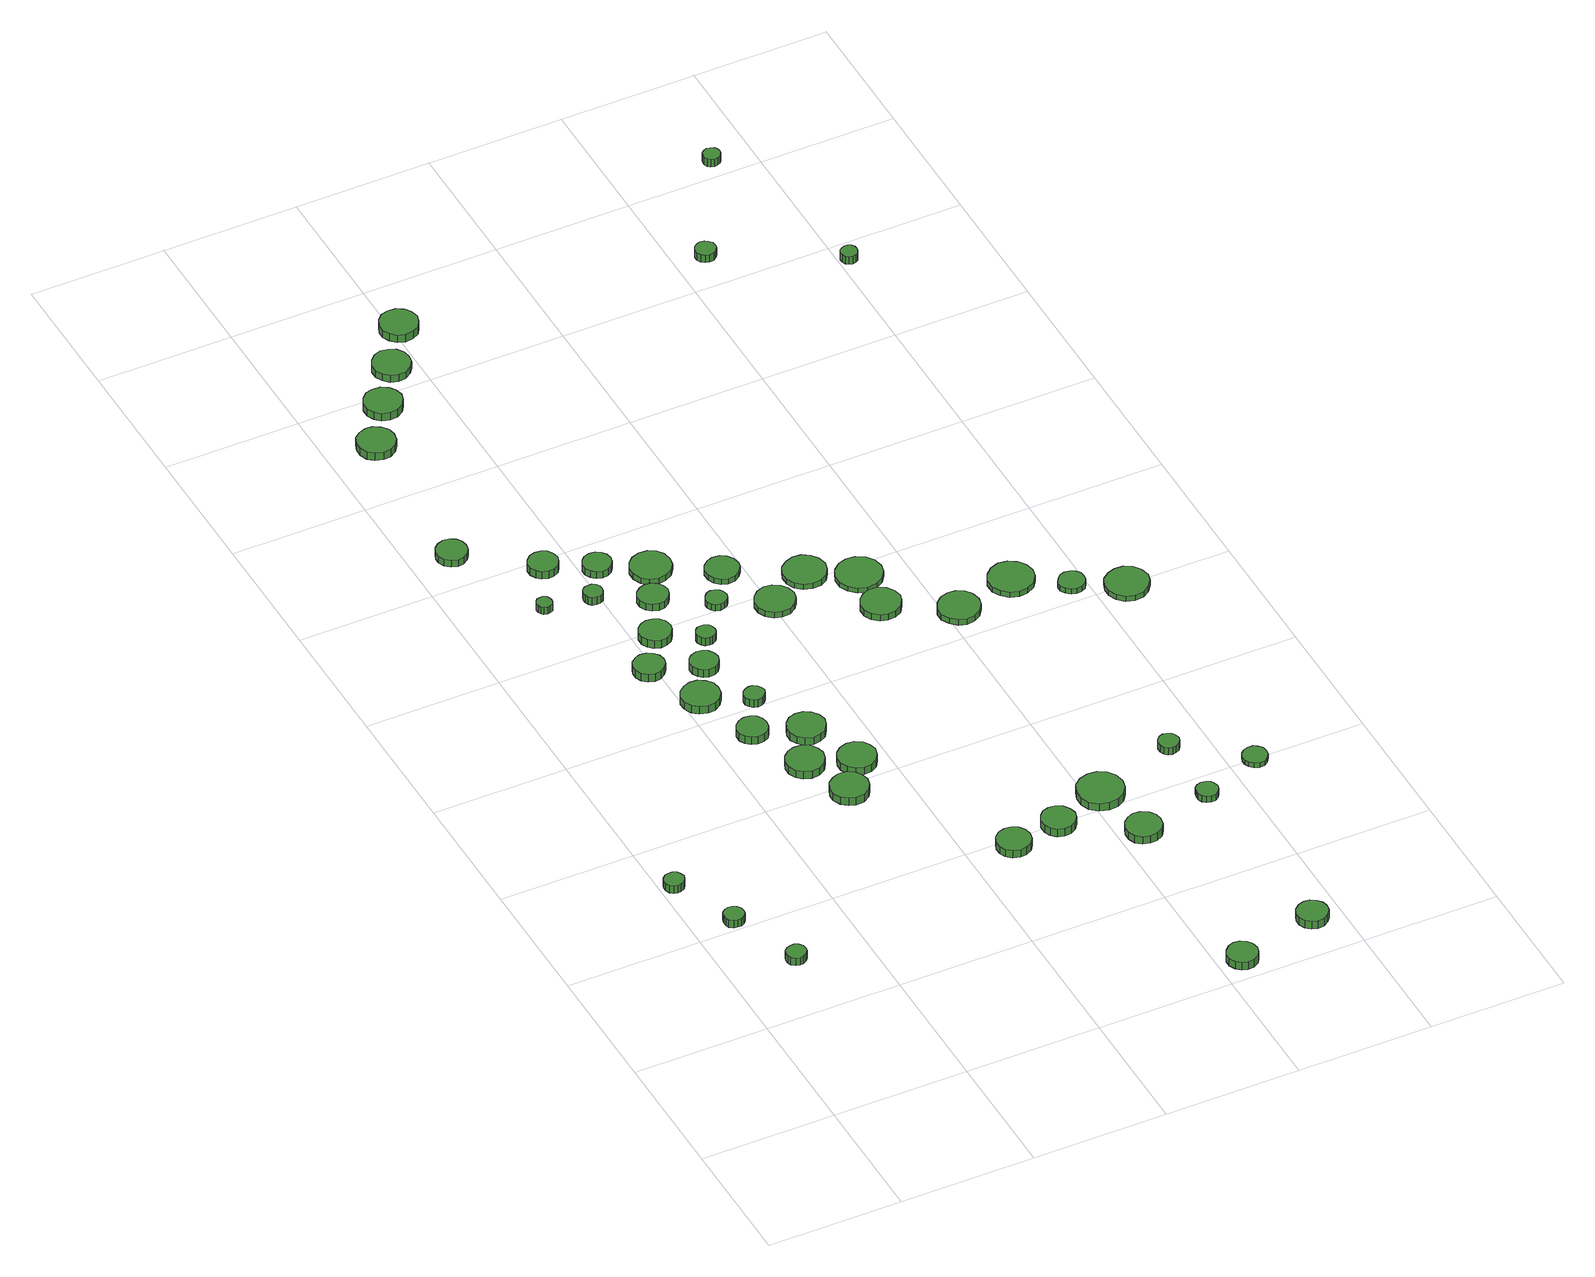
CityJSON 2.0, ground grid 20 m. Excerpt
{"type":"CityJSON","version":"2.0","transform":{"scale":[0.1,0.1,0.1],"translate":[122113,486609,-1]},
"CityObjects":{
"tree1":{"type":"SolitaryVegetationObject","attributes":{"function":"something"},"geometry":[{"type":"MultiSurface","lod":"1","boundaries":[[[0,1,2,3,4,5,6,7,8,9,10,11,12,13,14]],[[15,16,17,18,19,20,21,22,23,24,25,26,27,28,29]],[[0,29,28,1]],[[1,28,27,2]],[[2,27,26,3]],[[3,26,25,4]],[[4,25,24,5]],[[5,24,23,6]],[[6,23,22,7]],[[7,22,21,8]],[[8,21,20,9]],[[9,20,19,10]],[[10,19,18,11]],[[11,18,17,12]],[[12,17,16,13]],[[13,16,15,14]],[[14,15,29,0]]]}]},
"tree2":{"type":"SolitaryVegetationObject","attributes":{"function":"something"},"geometry":[{"type":"MultiSurface","lod":"1","boundaries":[[[30,31,32,33,34,35,36,37,38,39,40,41,42,43,44]],[[45,46,47,48,49,50,51,52,53,54,55,56,57,58,59]],[[30,59,58,31]],[[31,58,57,32]],[[32,57,56,33]],[[33,56,55,34]],[[34,55,54,35]],[[35,54,53,36]],[[36,53,52,37]],[[37,52,51,38]],[[38,51,50,39]],[[39,50,49,40]],[[40,49,48,41]],[[41,48,47,42]],[[42,47,46,43]],[[43,46,45,44]],[[44,45,59,30]]]}]},
"tree3":{"type":"SolitaryVegetationObject","attributes":{"function":"something"},"geometry":[{"type":"MultiSurface","lod":"1","boundaries":[[[60,61,62,63,64,65,66,67,68,69,70,71,72,73,74]],[[75,76,77,78,79,80,81,82,83,84,85,86,87,88,89]],[[60,89,88,61]],[[61,88,87,62]],[[62,87,86,63]],[[63,86,85,64]],[[64,85,84,65]],[[65,84,83,66]],[[66,83,82,67]],[[67,82,81,68]],[[68,81,80,69]],[[69,80,79,70]],[[70,79,78,71]],[[71,78,77,72]],[[72,77,76,73]],[[73,76,75,74]],[[74,75,89,60]]]}]},
"tree4":{"type":"SolitaryVegetationObject","attributes":{"function":"something"},"geometry":[{"type":"MultiSurface","lod":"1","boundaries":[[[90,91,92,93,94,95,96,97,98,99,100,101,102,103,104]],[[105,106,107,108,109,110,111,112,113,114,115,116,117,118,119]],[[90,119,118,91]],[[91,118,117,92]],[[92,117,116,93]],[[93,116,115,94]],[[94,115,114,95]],[[95,114,113,96]],[[96,113,112,97]],[[97,112,111,98]],[[98,111,110,99]],[[99,110,109,100]],[[100,109,108,101]],[[101,108,107,102]],[[102,107,106,103]],[[103,106,105,104]],[[104,105,119,90]]]}]},
"tree5":{"type":"SolitaryVegetationObject","attributes":{"function":"something"},"geometry":[{"type":"MultiSurface","lod":"1","boundaries":[[[120,121,122,123,124,125,126,127,128,129,130,131,132,133,134]],[[135,136,137,138,139,140,141,142,143,144,145,146,147,148,149]],[[120,149,148,121]],[[121,148,147,122]],[[122,147,146,123]],[[123,146,145,124]],[[124,145,144,125]],[[125,144,143,126]],[[126,143,142,127]],[[127,142,141,128]],[[128,141,140,129]],[[129,140,139,130]],[[130,139,138,131]],[[131,138,137,132]],[[132,137,136,133]],[[133,136,135,134]],[[134,135,149,120]]]}]},
"tree6":{"type":"SolitaryVegetationObject","attributes":{"function":"something"},"geometry":[{"type":"MultiSurface","lod":"1","boundaries":[[[150,151,152,153,154,155,156,157,158,159,160,161,162,163,164]],[[165,166,167,168,169,170,171,172,173,174,175,176,177,178,179]],[[150,179,178,151]],[[151,178,177,152]],[[152,177,176,153]],[[153,176,175,154]],[[154,175,174,155]],[[155,174,173,156]],[[156,173,172,157]],[[157,172,171,158]],[[158,171,170,159]],[[159,170,169,160]],[[160,169,168,161]],[[161,168,167,162]],[[162,167,166,163]],[[163,166,165,164]],[[164,165,179,150]]]}]},
"tree7":{"type":"SolitaryVegetationObject","attributes":{"function":"something"},"geometry":[{"type":"MultiSurface","lod":"1","boundaries":[[[180,181,182,183,184,185,186,187,188,189,190,191,192,193,194]],[[195,196,197,198,199,200,201,202,203,204,205,206,207,208,209]],[[180,209,208,181]],[[181,208,207,182]],[[182,207,206,183]],[[183,206,205,184]],[[184,205,204,185]],[[185,204,203,186]],[[186,203,202,187]],[[187,202,201,188]],[[188,201,200,189]],[[189,200,199,190]],[[190,199,198,191]],[[191,198,197,192]],[[192,197,196,193]],[[193,196,195,194]],[[194,195,209,180]]]}]},
"tree8":{"type":"SolitaryVegetationObject","attributes":{"function":"something"},"geometry":[{"type":"MultiSurface","lod":"1","boundaries":[[[210,211,212,213,214,215,216,217,218,219,220,221,222,223,224]],[[225,226,227,228,229,230,231,232,233,234,235,236,237,238,239]],[[210,239,238,211]],[[211,238,237,212]],[[212,237,236,213]],[[213,236,235,214]],[[214,235,234,215]],[[215,234,233,216]],[[216,233,232,217]],[[217,232,231,218]],[[218,231,230,219]],[[219,230,229,220]],[[220,229,228,221]],[[221,228,227,222]],[[222,227,226,223]],[[223,226,225,224]],[[224,225,239,210]]]}]},
"tree9":{"type":"SolitaryVegetationObject","attributes":{"function":"something"},"geometry":[{"type":"MultiSurface","lod":"1","boundaries":[[[240,241,242,243,244,245,246,247,248,249,250,251,252,253,254]],[[255,256,257,258,259,260,261,262,263,264,265,266,267,268,269]],[[240,269,268,241]],[[241,268,267,242]],[[242,267,266,243]],[[243,266,265,244]],[[244,265,264,245]],[[245,264,263,246]],[[246,263,262,247]],[[247,262,261,248]],[[248,261,260,249]],[[249,260,259,250]],[[250,259,258,251]],[[251,258,257,252]],[[252,257,256,253]],[[253,256,255,254]],[[254,255,269,240]]]}]},
"tree10":{"type":"SolitaryVegetationObject","attributes":{"function":"something"},"geometry":[{"type":"MultiSurface","lod":"1","boundaries":[[[270,271,272,273,274,275,276,277,278,279,280,281,282,283,284]],[[285,286,287,288,289,290,291,292,293,294,295,296,297,298,299]],[[270,299,298,271]],[[271,298,297,272]],[[272,297,296,273]],[[273,296,295,274]],[[274,295,294,275]],[[275,294,293,276]],[[276,293,292,277]],[[277,292,291,278]],[[278,291,290,279]],[[279,290,289,280]],[[280,289,288,281]],[[281,288,287,282]],[[282,287,286,283]],[[283,286,285,284]],[[284,285,299,270]]]}]},
"tree11":{"type":"SolitaryVegetationObject","attributes":{"function":"something"},"geometry":[{"type":"MultiSurface","lod":"1","boundaries":[[[300,301,302,303,304,305,306,307,308,309,310,311,312,313,314]],[[315,316,317,318,319,320,321,322,323,324,325,326,327,328,329]],[[300,329,328,301]],[[301,328,327,302]],[[302,327,326,303]],[[303,326,325,304]],[[304,325,324,305]],[[305,324,323,306]],[[306,323,322,307]],[[307,322,321,308]],[[308,321,320,309]],[[309,320,319,310]],[[310,319,318,311]],[[311,318,317,312]],[[312,317,316,313]],[[313,316,315,314]],[[314,315,329,300]]]}]},
"tree12":{"type":"SolitaryVegetationObject","attributes":{"function":"something"},"geometry":[{"type":"MultiSurface","lod":"1","boundaries":[[[330,331,332,333,334,335,336,337,338,339,340,341,342,343,344]],[[345,346,347,348,349,350,351,352,353,354,355,356,357,358,359]],[[330,359,358,331]],[[331,358,357,332]],[[332,357,356,333]],[[333,356,355,334]],[[334,355,354,335]],[[335,354,353,336]],[[336,353,352,337]],[[337,352,351,338]],[[338,351,350,339]],[[339,350,349,340]],[[340,349,348,341]],[[341,348,347,342]],[[342,347,346,343]],[[343,346,345,344]],[[344,345,359,330]]]}]},
"tree13":{"type":"SolitaryVegetationObject","attributes":{"function":"something"},"geometry":[{"type":"MultiSurface","lod":"1","boundaries":[[[360,361,362,363,364,365,366,367,368,369,370,371,372,373,374]],[[375,376,377,378,379,380,381,382,383,384,385,386,387,388,389]],[[360,389,388,361]],[[361,388,387,362]],[[362,387,386,363]],[[363,386,385,364]],[[364,385,384,365]],[[365,384,383,366]],[[366,383,382,367]],[[367,382,381,368]],[[368,381,380,369]],[[369,380,379,370]],[[370,379,378,371]],[[371,378,377,372]],[[372,377,376,373]],[[373,376,375,374]],[[374,375,389,360]]]}]},
"tree14":{"type":"SolitaryVegetationObject","attributes":{"function":"something"},"geometry":[{"type":"MultiSurface","lod":"1","boundaries":[[[390,391,392,393,394,395,396,397,398,399,400,401,402,403,404]],[[405,406,407,408,409,410,411,412,413,414,415,416,417,418,419]],[[390,419,418,391]],[[391,418,417,392]],[[392,417,416,393]],[[393,416,415,394]],[[394,415,414,395]],[[395,414,413,396]],[[396,413,412,397]],[[397,412,411,398]],[[398,411,410,399]],[[399,410,409,400]],[[400,409,408,401]],[[401,408,407,402]],[[402,407,406,403]],[[403,406,405,404]],[[404,405,419,390]]]}]},
"tree15":{"type":"SolitaryVegetationObject","attributes":{"function":"something"},"geometry":[{"type":"MultiSurface","lod":"1","boundaries":[[[420,421,422,423,424,425,426,427,428,429,430,431,432,433,434]],[[435,436,437,438,439,440,441,442,443,444,445,446,447,448,449]],[[420,449,448,421]],[[421,448,447,422]],[[422,447,446,423]],[[423,446,445,424]],[[424,445,444,425]],[[425,444,443,426]],[[426,443,442,427]],[[427,442,441,428]],[[428,441,440,429]],[[429,440,439,430]],[[430,439,438,431]],[[431,438,437,432]],[[432,437,436,433]],[[433,436,435,434]],[[434,435,449,420]]]}]},
"tree16":{"type":"SolitaryVegetationObject","attributes":{"function":"something"},"geometry":[{"type":"MultiSurface","lod":"1","boundaries":[[[450,451,452,453,454,455,456,457,458,459,460,461,462,463,464]],[[465,466,467,468,469,470,471,472,473,474,475,476,477,478,479]],[[450,479,478,451]],[[451,478,477,452]],[[452,477,476,453]],[[453,476,475,454]],[[454,475,474,455]],[[455,474,473,456]],[[456,473,472,457]],[[457,472,471,458]],[[458,471,470,459]],[[459,470,469,460]],[[460,469,468,461]],[[461,468,467,462]],[[462,467,466,463]],[[463,466,465,464]],[[464,465,479,450]]]}]},
"tree17":{"type":"SolitaryVegetationObject","attributes":{"function":"something"},"geometry":[{"type":"MultiSurface","lod":"1","boundaries":[[[480,481,482,483,484,485,486,487,488,489,490,491,492,493,494]],[[495,496,497,498,499,500,501,502,503,504,505,506,507,508,509]],[[480,509,508,481]],[[481,508,507,482]],[[482,507,506,483]],[[483,506,505,484]],[[484,505,504,485]],[[485,504,503,486]],[[486,503,502,487]],[[487,502,501,488]],[[488,501,500,489]],[[489,500,499,490]],[[490,499,498,491]],[[491,498,497,492]],[[492,497,496,493]],[[493,496,495,494]],[[494,495,509,480]]]}]},
"tree18":{"type":"SolitaryVegetationObject","attributes":{"function":"something"},"geometry":[{"type":"MultiSurface","lod":"1","boundaries":[[[510,511,512,513,514,515,516,517,518,519,520,521,522,523,524]],[[525,526,527,528,529,530,531,532,533,534,535,536,537,538,539]],[[510,539,538,511]],[[511,538,537,512]],[[512,537,536,513]],[[513,536,535,514]],[[514,535,534,515]],[[515,534,533,516]],[[516,533,532,517]],[[517,532,531,518]],[[518,531,530,519]],[[519,530,529,520]],[[520,529,528,521]],[[521,528,527,522]],[[522,527,526,523]],[[523,526,525,524]],[[524,525,539,510]]]}]},
"tree19":{"type":"SolitaryVegetationObject","attributes":{"function":"something"},"geometry":[{"type":"MultiSurface","lod":"1","boundaries":[[[540,541,542,543,544,545,546,547,548,549,550,551,552,553,554]],[[555,556,557,558,559,560,561,562,563,564,565,566,567,568,569]],[[540,569,568,541]],[[541,568,567,542]],[[542,567,566,543]],[[543,566,565,544]],[[544,565,564,545]],[[545,564,563,546]],[[546,563,562,547]],[[547,562,561,548]],[[548,561,560,549]],[[549,560,559,550]],[[550,559,558,551]],[[551,558,557,552]],[[552,557,556,553]],[[553,556,555,554]],[[554,555,569,540]]]}]},
"tree20":{"type":"SolitaryVegetationObject","attributes":{"function":"something"},"geometry":[{"type":"MultiSurface","lod":"1","boundaries":[[[570,571,572,573,574,575,576,577,578,579,580,581,582,583,584]],[[585,586,587,588,589,590,591,592,593,594,595,596,597,598,599]],[[570,599,598,571]],[[571,598,597,572]],[[572,597,596,573]],[[573,596,595,574]],[[574,595,594,575]],[[575,594,593,576]],[[576,593,592,577]],[[577,592,591,578]],[[578,591,590,579]],[[579,590,589,580]],[[580,589,588,581]],[[581,588,587,582]],[[582,587,586,583]],[[583,586,585,584]],[[584,585,599,570]]]}]},
"tree21":{"type":"SolitaryVegetationObject","attributes":{"function":"something"},"geometry":[{"type":"MultiSurface","lod":"1","boundaries":[[[600,601,602,603,604,605,606,607,608,609,610,611,612,613,614]],[[615,616,617,618,619,620,621,622,623,624,625,626,627,628,629]],[[600,629,628,601]],[[601,628,627,602]],[[602,627,626,603]],[[603,626,625,604]],[[604,625,624,605]],[[605,624,623,606]],[[606,623,622,607]],[[607,622,621,608]],[[608,621,620,609]],[[609,620,619,610]],[[610,619,618,611]],[[611,618,617,612]],[[612,617,616,613]],[[613,616,615,614]],[[614,615,629,600]]]}]},
"tree22":{"type":"SolitaryVegetationObject","attributes":{"function":"something"},"geometry":[{"type":"MultiSurface","lod":"1","boundaries":[[[630,631,632,633,634,635,636,637,638,639,640,641,642,643,644]],[[645,646,647,648,649,650,651,652,653,654,655,656,657,658,659]],[[630,659,658,631]],[[631,658,657,632]],[[632,657,656,633]],[[633,656,655,634]],[[634,655,654,635]],[[635,654,653,636]],[[636,653,652,637]],[[637,652,651,638]],[[638,651,650,639]],[[639,650,649,640]],[[640,649,648,641]],[[641,648,647,642]],[[642,647,646,643]],[[643,646,645,644]],[[644,645,659,630]]]}]},
"tree23":{"type":"SolitaryVegetationObject","attributes":{"function":"something"},"geometry":[{"type":"MultiSurface","lod":"1","boundaries":[[[660,661,662,663,664,665,666,667,668,669,670,671,672,673,674]],[[675,676,677,678,679,680,681,682,683,684,685,686,687,688,689]],[[660,689,688,661]],[[661,688,687,662]],[[662,687,686,663]],[[663,686,685,664]],[[664,685,684,665]],[[665,684,683,666]],[[666,683,682,667]],[[667,682,681,668]],[[668,681,680,669]],[[669,680,679,670]],[[670,679,678,671]],[[671,678,677,672]],[[672,677,676,673]],[[673,676,675,674]],[[674,675,689,660]]]}]},
"tree24":{"type":"SolitaryVegetationObject","attributes":{"function":"something"},"geometry":[{"type":"MultiSurface","lod":"1","boundaries":[[[690,691,692,693,694,695,696,697,698,699,700,701,702,703,704]],[[705,706,707,708,709,710,711,712,713,714,715,716,717,718,719]],[[690,719,718,691]],[[691,718,717,692]],[[692,717,716,693]],[[693,716,715,694]],[[694,715,714,695]],[[695,714,713,696]],[[696,713,712,697]],[[697,712,711,698]],[[698,711,710,699]],[[699,710,709,700]],[[700,709,708,701]],[[701,708,707,702]],[[702,707,706,703]],[[703,706,705,704]],[[704,705,719,690]]]}]},
"tree25":{"type":"SolitaryVegetationObject","attributes":{"function":"something"},"geometry":[{"type":"MultiSurface","lod":"1","boundaries":[[[720,721,722,723,724,725,726,727,728,729,730,731,732,733,734]],[[735,736,737,738,739,740,741,742,743,744,745,746,747,748,749]],[[720,749,748,721]],[[721,748,747,722]],[[722,747,746,723]],[[723,746,745,724]],[[724,745,744,725]],[[725,744,743,726]],[[726,743,742,727]],[[727,742,741,728]],[[728,741,740,729]],[[729,740,739,730]],[[730,739,738,731]],[[731,738,737,732]],[[732,737,736,733]],[[733,736,735,734]],[[734,735,749,720]]]}]},
"tree26":{"type":"SolitaryVegetationObject","attributes":{"function":"something"},"geometry":[{"type":"MultiSurface","lod":"1","boundaries":[[[750,751,752,753,754,755,756,757,758,759,760,761,762,763,764]],[[765,766,767,768,769,770,771,772,773,774,775,776,777,778,779]],[[750,779,778,751]],[[751,778,777,752]],[[752,777,776,753]],[[753,776,775,754]],[[754,775,774,755]],[[755,774,773,756]],[[756,773,772,757]],[[757,772,771,758]],[[758,771,770,759]],[[759,770,769,760]],[[760,769,768,761]],[[761,768,767,762]],[[762,767,766,763]],[[763,766,765,764]],[[764,765,779,750]]]}]},
"tree27":{"type":"SolitaryVegetationObject","attributes":{"function":"something"},"geometry":[{"type":"MultiSurface","lod":"1","boundaries":[[[780,781,782,783,784,785,786,787,788,789,790,791,792,793,794]],[[795,796,797,798,799,800,801,802,803,804,805,806,807,808,809]],[[780,809,808,781]],[[781,808,807,782]],[[782,807,806,783]],[[783,806,805,784]],[[784,805,804,785]],[[785,804,803,786]],[[786,803,802,787]],[[787,802,801,788]],[[788,801,800,789]],[[789,800,799,790]],[[790,799,798,791]],[[791,798,797,792]],[[792,797,796,793]],[[793,796,795,794]],[[794,795,809,780]]]}]},
"tree28":{"type":"SolitaryVegetationObject","attributes":{"function":"something"},"geometry":[{"type":"MultiSurface","lod":"1","boundaries":[[[810,811,812,813,814,815,816,817,818,819,820,821,822,823,824]],[[825,826,827,828,829,830,831,832,833,834,835,836,837,838,839]],[[810,839,838,811]],[[811,838,837,812]],[[812,837,836,813]],[[813,836,835,814]],[[814,835,834,815]],[[815,834,833,816]],[[816,833,832,817]],[[817,832,831,818]],[[818,831,830,819]],[[819,830,829,820]],[[820,829,828,821]],[[821,828,827,822]],[[822,827,826,823]],[[823,826,825,824]],[[824,825,839,810]]]}]},
"tree29":{"type":"SolitaryVegetationObject","attributes":{"function":"something"},"geometry":[{"type":"MultiSurface","lod":"1","boundaries":[[[840,841,842,843,844,845,846,847,848,849,850,851,852,853,854]],[[855,856,857,858,859,860,861,862,863,864,865,866,867,868,869]],[[840,869,868,841]],[[841,868,867,842]],[[842,867,866,843]],[[843,866,865,844]],[[844,865,864,845]],[[845,864,863,846]],[[846,863,862,847]],[[847,862,861,848]],[[848,861,860,849]],[[849,860,859,850]],[[850,859,858,851]],[[851,858,857,852]],[[852,857,856,853]],[[853,856,855,854]],[[854,855,869,840]]]}]},
"tree30":{"type":"SolitaryVegetationObject","attributes":{"function":"something"},"geometry":[{"type":"MultiSurface","lod":"1","boundaries":[[[870,871,872,873,874,875,876,877,878,879,880,881,882,883,884]],[[885,886,887,888,889,890,891,892,893,894,895,896,897,898,899]],[[870,899,898,871]],[[871,898,897,872]],[[872,897,896,873]],[[873,896,895,874]],[[874,895,894,875]],[[875,894,893,876]],[[876,893,892,877]],[[877,892,891,878]],[[878,891,890,879]],[[879,890,889,880]],[[880,889,888,881]],[[881,888,887,882]],[[882,887,886,883]],[[883,886,885,884]],[[884,885,899,870]]]}]},
"tree31":{"type":"SolitaryVegetationObject","attributes":{"function":"something"},"geometry":[{"type":"MultiSurface","lod":"1","boundaries":[[[900,901,902,903,904,905,906,907,908,909,910,911,912,913,914]],[[915,916,917,918,919,920,921,922,923,924,925,926,927,928,929]],[[900,929,928,901]],[[901,928,927,902]],[[902,927,926,903]],[[903,926,925,904]],[[904,925,924,905]],[[905,924,923,906]],[[906,923,922,907]],[[907,922,921,908]],[[908,921,920,909]],[[909,920,919,910]],[[910,919,918,911]],[[911,918,917,912]],[[912,917,916,913]],[[913,916,915,914]],[[914,915,929,900]]]}]},
"tree32":{"type":"SolitaryVegetationObject","attributes":{"function":"something"},"geometry":[{"type":"MultiSurface","lod":"1","boundaries":[[[930,931,932,933,934,935,936,937,938,939,940,941,942,943,944]],[[945,946,947,948,949,950,951,952,953,954,955,956,957,958,959]],[[930,959,958,931]],[[931,958,957,932]],[[932,957,956,933]],[[933,956,955,934]],[[934,955,954,935]],[[935,954,953,936]],[[936,953,952,937]],[[937,952,951,938]],[[938,951,950,939]],[[939,950,949,940]],[[940,949,948,941]],[[941,948,947,942]],[[942,947,946,943]],[[943,946,945,944]],[[944,945,959,930]]]}]},
"tree33":{"type":"SolitaryVegetationObject","attributes":{"function":"something"},"geometry":[{"type":"MultiSurface","lod":"1","boundaries":[[[960,961,962,963,964,965,966,967,968,969,970,971,972,973,974]],[[975,976,977,978,979,980,981,982,983,984,985,986,987,988,989]],[[960,989,988,961]],[[961,988,987,962]],[[962,987,986,963]],[[963,986,985,964]],[[964,985,984,965]],[[965,984,983,966]],[[966,983,982,967]],[[967,982,981,968]],[[968,981,980,969]],[[969,980,979,970]],[[970,979,978,971]],[[971,978,977,972]],[[972,977,976,973]],[[973,976,975,974]],[[974,975,989,960]]]}]},
"tree34":{"type":"SolitaryVegetationObject","attributes":{"function":"something"},"geometry":[{"type":"MultiSurface","lod":"1","boundaries":[[[990,991,992,993,994,995,996,997,998,999,1000,1001,1002,1003,1004]],[[1005,1006,1007,1008,1009,1010,1011,1012,1013,1014,1015,1016,1017,1018,1019]],[[990,1019,1018,991]],[[991,1018,1017,992]],[[992,1017,1016,993]],[[993,1016,1015,994]],[[994,1015,1014,995]],[[995,1014,1013,996]],[[996,1013,1012,997]],[[997,1012,1011,998]],[[998,1011,1010,999]],[[999,1010,1009,1000]],[[1000,1009,1008,1001]],[[1001,1008,1007,1002]],[[1002,1007,1006,1003]],[[1003,1006,1005,1004]],[[1004,1005,1019,990]]]}]},
"tree35":{"type":"SolitaryVegetationObject","attributes":{"function":"something"},"geometry":[{"type":"MultiSurface","lod":"1","boundaries":[[[1020,1021,1022,1023,1024,1025,1026,1027,1028,1029,1030,1031,1032,1033,1034]],[[1035,1036,1037,1038,1039,1040,1041,1042,1043,1044,1045,1046,1047,1048,1049]],[[1020,1049,1048,1021]],[[1021,1048,1047,1022]],[[1022,1047,1046,1023]],[[1023,1046,1045,1024]],[[1024,1045,1044,1025]],[[1025,1044,1043,1026]],[[1026,1043,1042,1027]],[[1027,1042,1041,1028]],[[1028,1041,1040,1029]],[[1029,1040,1039,1030]],[[1030,1039,1038,1031]],[[1031,1038,1037,1032]],[[1032,1037,1036,1033]],[[1033,1036,1035,1034]],[[1034,1035,1049,1020]]]}]},
"tree36":{"type":"SolitaryVegetationObject","attributes":{"function":"something"},"geometry":[{"type":"MultiSurface","lod":"1","boundaries":[[[1050,1051,1052,1053,1054,1055,1056,1057,1058,1059,1060,1061,1062,1063,1064]],[[1065,1066,1067,1068,1069,1070,1071,1072,1073,1074,1075,1076,1077,1078,1079]],[[1050,1079,1078,1051]],[[1051,1078,1077,1052]],[[1052,1077,1076,1053]],[[1053,1076,1075,1054]],[[1054,1075,1074,1055]],[[1055,1074,1073,1056]],[[1056,1073,1072,1057]],[[1057,1072,1071,1058]],[[1058,1071,1070,1059]],[[1059,1070,1069,1060]],[[1060,1069,1068,1061]],[[1061,1068,1067,1062]],[[1062,1067,1066,1063]],[[1063,1066,1065,1064]],[[1064,1065,1079,1050]]]}]},
"tree37":{"type":"SolitaryVegetationObject","attributes":{"function":"something"},"geometry":[{"type":"MultiSurface","lod":"1","boundaries":[[[1080,1081,1082,1083,1084,1085,1086,1087,1088,1089,1090,1091,1092,1093,1094]],[[1095,1096,1097,1098,1099,1100,1101,1102,1103,1104,1105,1106,1107,1108,1109]],[[1080,1109,1108,1081]],[[1081,1108,1107,1082]],[[1082,1107,1106,1083]],[[1083,1106,1105,1084]],[[1084,1105,1104,1085]],[[1085,1104,1103,1086]],[[1086,1103,1102,1087]],[[1087,1102,1101,1088]],[[1088,1101,1100,1089]],[[1089,1100,1099,1090]],[[1090,1099,1098,1091]],[[1091,1098,1097,1092]],[[1092,1097,1096,1093]],[[1093,1096,1095,1094]],[[1094,1095,1109,1080]]]}]},
"tree38":{"type":"SolitaryVegetationObject","attributes":{"function":"something"},"geometry":[{"type":"MultiSurface","lod":"1","boundaries":[[[1110,1111,1112,1113,1114,1115,1116,1117,1118,1119,1120,1121,1122,1123,1124]],[[1125,1126,1127,1128,1129,1130,1131,1132,1133,1134,1135,1136,1137,1138,1139]],[[1110,1139,1138,1111]],[[1111,1138,1137,1112]],[[1112,1137,1136,1113]],[[1113,1136,1135,1114]],[[1114,1135,1134,1115]],[[1115,1134,1133,1116]],[[1116,1133,1132,1117]],[[1117,1132,1131,1118]],[[1118,1131,1130,1119]],[[1119,1130,1129,1120]],[[1120,1129,1128,1121]],[[1121,1128,1127,1122]],[[1122,1127,1126,1123]],[[1123,1126,1125,1124]],[[1124,1125,1139,1110]]]}]},
"tree39":{"type":"SolitaryVegetationObject","attributes":{"function":"something"},"geometry":[{"type":"MultiSurface","lod":"1","boundaries":[[[1140,1141,1142,1143,1144,1145,1146,1147,1148,1149,1150,1151,1152,1153,1154]],[[1155,1156,1157,1158,1159,1160,1161,1162,1163,1164,1165,1166,1167,1168,1169]],[[1140,1169,1168,1141]],[[1141,1168,1167,1142]],[[1142,1167,1166,1143]],[[1143,1166,1165,1144]],[[1144,1165,1164,1145]],[[1145,1164,1163,1146]],[[1146,1163,1162,1147]],[[1147,1162,1161,1148]],[[1148,1161,1160,1149]],[[1149,1160,1159,1150]],[[1150,1159,1158,1151]],[[1151,1158,1157,1152]],[[1152,1157,1156,1153]],[[1153,1156,1155,1154]],[[1154,1155,1169,1140]]]}]},
"tree40":{"type":"SolitaryVegetationObject","attributes":{"function":"something"},"geometry":[{"type":"MultiSurface","lod":"1","boundaries":[[[1170,1171,1172,1173,1174,1175,1176,1177,1178,1179,1180,1181,1182,1183,1184]],[[1185,1186,1187,1188,1189,1190,1191,1192,1193,1194,1195,1196,1197,1198,1199]],[[1170,1199,1198,1171]],[[1171,1198,1197,1172]],[[1172,1197,1196,1173]],[[1173,1196,1195,1174]],[[1174,1195,1194,1175]],[[1175,1194,1193,1176]],[[1176,1193,1192,1177]],[[1177,1192,1191,1178]],[[1178,1191,1190,1179]],[[1179,1190,1189,1180]],[[1180,1189,1188,1181]],[[1181,1188,1187,1182]],[[1182,1187,1186,1183]],[[1183,1186,1185,1184]],[[1184,1185,1199,1170]]]}]},
"tree41":{"type":"SolitaryVegetationObject","attributes":{"function":"something"},"geometry":[{"type":"MultiSurface","lod":"1","boundaries":[[[1200,1201,1202,1203,1204,1205,1206,1207,1208,1209,1210,1211,1212,1213,1214]],[[1215,1216,1217,1218,1219,1220,1221,1222,1223,1224,1225,1226,1227,1228,1229]],[[1200,1229,1228,1201]],[[1201,1228,1227,1202]],[[1202,1227,1226,1203]],[[1203,1226,1225,1204]],[[1204,1225,1224,1205]],[[1205,1224,1223,1206]],[[1206,1223,1222,1207]],[[1207,1222,1221,1208]],[[1208,1221,1220,1209]],[[1209,1220,1219,1210]],[[1210,1219,1218,1211]],[[1211,1218,1217,1212]],[[1212,1217,1216,1213]],[[1213,1216,1215,1214]],[[1214,1215,1229,1200]]]}]},
"tree42":{"type":"SolitaryVegetationObject","attributes":{"function":"something"},"geometry":[{"type":"MultiSurface","lod":"1","boundaries":[[[1230,1231,1232,1233,1234,1235,1236,1237,1238,1239,1240,1241,1242,1243,1244]],[[1245,1246,1247,1248,1249,1250,1251,1252,1253,1254,1255,1256,1257,1258,1259]],[[1230,1259,1258,1231]],[[1231,1258,1257,1232]],[[1232,1257,1256,1233]],[[1233,1256,1255,1234]],[[1234,1255,1254,1235]],[[1235,1254,1253,1236]],[[1236,1253,1252,1237]],[[1237,1252,1251,1238]],[[1238,1251,1250,1239]],[[1239,1250,1249,1240]],[[1240,1249,1248,1241]],[[1241,1248,1247,1242]],[[1242,1247,1246,1243]],[[1243,1246,1245,1244]],[[1244,1245,1259,1230]]]}]},
"tree43":{"type":"SolitaryVegetationObject","attributes":{"function":"something"},"geometry":[{"type":"MultiSurface","lod":"1","boundaries":[[[1260,1261,1262,1263,1264,1265,1266,1267,1268,1269,1270,1271,1272,1273,1274]],[[1275,1276,1277,1278,1279,1280,1281,1282,1283,1284,1285,1286,1287,1288,1289]],[[1260,1289,1288,1261]],[[1261,1288,1287,1262]],[[1262,1287,1286,1263]],[[1263,1286,1285,1264]],[[1264,1285,1284,1265]],[[1265,1284,1283,1266]],[[1266,1283,1282,1267]],[[1267,1282,1281,1268]],[[1268,1281,1280,1269]],[[1269,1280,1279,1270]],[[1270,1279,1278,1271]],[[1271,1278,1277,1272]],[[1272,1277,1276,1273]],[[1273,1276,1275,1274]],[[1274,1275,1289,1260]]]}]},
"tree44":{"type":"SolitaryVegetationObject","attributes":{"function":"something"},"geometry":[{"type":"MultiSurface","lod":"1","boundaries":[[[1290,1291,1292,1293,1294,1295,1296,1297,1298,1299,1300,1301,1302,1303,1304]],[[1305,1306,1307,1308,1309,1310,1311,1312,1313,1314,1315,1316,1317,1318,1319]],[[1290,1319,1318,1291]],[[1291,1318,1317,1292]],[[1292,1317,1316,1293]],[[1293,1316,1315,1294]],[[1294,1315,1314,1295]],[[1295,1314,1313,1296]],[[1296,1313,1312,1297]],[[1297,1312,1311,1298]],[[1298,1311,1310,1299]],[[1299,1310,1309,1300]],[[1300,1309,1308,1301]],[[1301,1308,1307,1302]],[[1302,1307,1306,1303]],[[1303,1306,1305,1304]],[[1304,1305,1319,1290]]]}]},
"tree45":{"type":"SolitaryVegetationObject","attributes":{"function":"something"},"geometry":[{"type":"MultiSurface","lod":"1","boundaries":[[[1320,1321,1322,1323,1324,1325,1326,1327,1328,1329,1330,1331,1332,1333,1334]],[[1335,1336,1337,1338,1339,1340,1341,1342,1343,1344,1345,1346,1347,1348,1349]],[[1320,1349,1348,1321]],[[1321,1348,1347,1322]],[[1322,1347,1346,1323]],[[1323,1346,1345,1324]],[[1324,1345,1344,1325]],[[1325,1344,1343,1326]],[[1326,1343,1342,1327]],[[1327,1342,1341,1328]],[[1328,1341,1340,1329]],[[1329,1340,1339,1330]],[[1330,1339,1338,1331]],[[1331,1338,1337,1332]],[[1332,1337,1336,1333]],[[1333,1336,1335,1334]],[[1334,1335,1349,1320]]]}]},
"tree46":{"type":"SolitaryVegetationObject","attributes":{"function":"something"},"geometry":[{"type":"MultiSurface","lod":"1","boundaries":[[[1350,1351,1352,1353,1354,1355,1356,1357,1358,1359,1360,1361,1362,1363,1364]],[[1365,1366,1367,1368,1369,1370,1371,1372,1373,1374,1375,1376,1377,1378,1379]],[[1350,1379,1378,1351]],[[1351,1378,1377,1352]],[[1352,1377,1376,1353]],[[1353,1376,1375,1354]],[[1354,1375,1374,1355]],[[1355,1374,1373,1356]],[[1356,1373,1372,1357]],[[1357,1372,1371,1358]],[[1358,1371,1370,1359]],[[1359,1370,1369,1360]],[[1360,1369,1368,1361]],[[1361,1368,1367,1362]],[[1362,1367,1366,1363]],[[1363,1366,1365,1364]],[[1364,1365,1379,1350]]]}]},
"tree47":{"type":"SolitaryVegetationObject","attributes":{"function":"something"},"geometry":[{"type":"MultiSurface","lod":"1","boundaries":[[[1380,1381,1382,1383,1384,1385,1386,1387,1388,1389,1390,1391,1392,1393,1394]],[[1395,1396,1397,1398,1399,1400,1401,1402,1403,1404,1405,1406,1407,1408,1409]],[[1380,1409,1408,1381]],[[1381,1408,1407,1382]],[[1382,1407,1406,1383]],[[1383,1406,1405,1384]],[[1384,1405,1404,1385]],[[1385,1404,1403,1386]],[[1386,1403,1402,1387]],[[1387,1402,1401,1388]],[[1388,1401,1400,1389]],[[1389,1400,1399,1390]],[[1390,1399,1398,1391]],[[1391,1398,1397,1392]],[[1392,1397,1396,1393]],[[1393,1396,1395,1394]],[[1394,1395,1409,1380]]]}]}
},
"vertices":[
[33,513,26],[31,519,26],[28,524,26],[22,527,26],[16,527,26],[11,526,26],[6,521,26],[4,516,26],[4,510,26],[6,504,26],[11,500,26],[16,498,26],[22,499,26],[28,502,26],[31,507,26],[31,507,13],[28,502,13],[22,499,13],[16,498,13],[11,500,13],[6,504,13],[4,510,13],[4,516,13],[6,521,13],[11,526,13],[16,527,13],[22,527,13],[28,524,13],[31,519,13],[33,513,13],
[71,410,29],[70,416,29],[66,421,29],[61,424,29],[55,425,29],[49,423,29],[44,419,29],[42,413,29],[42,407,29],[44,401,29],[49,397,29],[55,396,29],[61,396,29],[66,399,29],[70,404,29],[70,404,16],[66,399,16],[61,396,16],[55,396,16],[49,397,16],[44,401,16],[42,407,16],[42,413,16],[44,419,16],[49,423,16],[55,425,16],[61,424,16],[66,421,16],[70,416,16],[71,410,16],
[109,300,32],[108,306,32],[104,311,32],[99,314,32],[93,314,32],[87,312,32],[82,308,32],[80,303,32],[80,297,32],[82,291,32],[87,287,32],[93,285,32],[99,286,32],[104,289,32],[108,294,32],[108,294,19],[104,289,19],[99,286,19],[93,285,19],[87,287,19],[82,291,19],[80,297,19],[80,303,19],[82,308,19],[87,312,19],[93,314,19],[99,314,19],[104,311,19],[108,306,19],[109,300,19],
[79,1254,27],[77,1263,27],[72,1270,27],[64,1275,27],[55,1276,27],[46,1273,27],[39,1267,27],[35,1258,27],[35,1249,27],[39,1240,27],[46,1234,27],[55,1231,27],[64,1232,27],[72,1237,27],[77,1244,27],[77,1244,15],[72,1237,15],[64,1232,15],[55,1231,15],[46,1234,15],[39,1240,15],[35,1249,15],[35,1258,15],[39,1267,15],[46,1273,15],[55,1276,15],[64,1275,15],[72,1270,15],[77,1263,15],[79,1254,15],
[131,1102,26],[130,1106,26],[128,1110,26],[123,1113,26],[119,1113,26],[114,1112,26],[111,1109,26],[109,1104,26],[109,1099,26],[111,1095,26],[114,1092,26],[119,1090,26],[123,1091,26],[128,1093,26],[130,1097,26],[130,1097,14],[128,1093,14],[123,1091,14],[119,1090,14],[114,1092,14],[111,1095,14],[109,1099,14],[109,1104,14],[111,1109,14],[114,1112,14],[119,1113,14],[123,1113,14],[128,1110,14],[130,1106,14],[131,1102,14],
[211,924,26],[209,934,26],[203,941,26],[195,946,26],[186,947,26],[177,944,26],[170,938,26],[166,929,26],[166,920,26],[170,911,26],[177,905,26],[186,902,26],[195,903,26],[203,908,26],[209,915,26],[209,915,13],[203,908,13],[195,903,13],[186,902,13],[177,905,13],[170,911,13],[166,920,13],[166,929,13],[170,938,13],[177,944,13],[186,947,13],[195,946,13],[203,941,13],[209,934,13],[211,924,13],
[250,839,26],[248,850,26],[241,859,26],[231,865,26],[220,866,26],[209,862,26],[200,855,26],[195,844,26],[195,833,26],[200,822,26],[209,815,26],[220,811,26],[231,812,26],[241,818,26],[248,827,26],[248,827,13],[241,818,13],[231,812,13],[220,811,13],[209,815,13],[200,822,13],[195,833,13],[195,844,13],[200,855,13],[209,862,13],[220,866,13],[231,865,13],[241,859,13],[248,850,13],[250,839,13],
[276,746,26],[274,755,26],[269,763,26],[261,767,26],[251,768,26],[243,765,26],[236,759,26],[232,751,26],[232,741,26],[236,733,26],[243,727,26],[251,724,26],[261,725,26],[269,729,26],[274,737,26],[274,737,13],[269,729,13],[261,725,13],[251,724,13],[243,727,13],[236,733,13],[232,741,13],[232,751,13],[236,759,13],[243,765,13],[251,768,13],[261,767,13],[269,763,13],[274,755,13],[276,746,13],
[315,655,27],[312,666,27],[306,675,27],[296,681,27],[284,682,27],[273,678,27],[265,671,27],[260,660,27],[260,649,27],[265,638,27],[273,631,27],[284,627,27],[296,628,27],[306,634,27],[312,643,27],[312,643,14],[306,634,14],[296,628,14],[284,627,14],[273,631,14],[265,638,14],[260,649,14],[260,660,14],[265,671,14],[273,678,14],[284,682,14],[296,681,14],[306,675,14],[312,666,14],[315,655,14],
[343,578,28],[340,589,28],[334,598,28],[324,604,28],[312,605,28],[302,601,28],[293,594,28],[288,583,28],[288,572,28],[293,561,28],[302,554,28],[312,550,28],[324,551,28],[334,557,28],[340,566,28],[340,566,15],[334,557,15],[324,551,15],[312,550,15],[302,554,15],[293,561,15],[288,572,15],[288,583,15],[293,594,15],[302,601,15],[312,605,15],[324,604,15],[334,598,15],[340,589,15],[343,578,15],
[179,1179,24],[177,1188,24],[172,1196,24],[164,1200,24],[155,1201,24],[146,1198,24],[140,1192,24],[136,1184,24],[136,1175,24],[140,1167,24],[146,1161,24],[155,1158,24],[164,1159,24],[172,1163,24],[177,1171,24],[177,1171,11],[172,1163,11],[164,1159,11],[155,1158,11],[146,1161,11],[140,1167,11],[136,1175,11],[136,1184,11],[140,1192,11],[146,1198,11],[155,1201,11],[164,1200,11],[172,1196,11],[177,1188,11],[179,1179,11],
[203,1094,25],[202,1099,25],[199,1104,25],[194,1107,25],[188,1107,25],[182,1106,25],[178,1102,25],[176,1096,25],[176,1091,25],[178,1085,25],[182,1081,25],[188,1080,25],[194,1080,25],[199,1083,25],[202,1088,25],[202,1088,12],[199,1083,12],[194,1080,12],[188,1080,12],[182,1081,12],[178,1085,12],[176,1091,12],[176,1096,12],[178,1102,12],[182,1106,12],[188,1107,12],[194,1107,12],[199,1104,12],[202,1099,12],[203,1094,12],
[95,1501,28],[93,1512,28],[86,1521,28],[76,1527,28],[65,1528,28],[54,1524,28],[45,1517,28],[41,1506,28],[41,1495,28],[45,1484,28],[54,1477,28],[65,1473,28],[76,1474,28],[86,1480,28],[93,1489,28],[93,1489,15],[86,1480,15],[76,1474,15],[65,1473,15],[54,1477,15],[45,1484,15],[41,1495,15],[41,1506,15],[45,1517,15],[54,1524,15],[65,1528,15],[76,1527,15],[86,1521,15],[93,1512,15],[95,1501,15],
[251,984,25],[249,994,25],[243,1002,25],[235,1006,25],[225,1007,25],[216,1004,25],[209,998,25],[205,989,25],[205,979,25],[209,971,25],[216,964,25],[225,961,25],[235,962,25],[243,967,25],[249,975,25],[249,975,12],[243,967,12],[235,962,12],[225,961,12],[216,964,12],[209,971,12],[205,979,12],[205,989,12],[209,998,12],[216,1004,12],[225,1007,12],[235,1006,12],[243,1002,12],[249,994,12],[251,984,12],
[279,898,25],[277,907,25],[272,914,25],[265,918,25],[256,919,25],[248,916,25],[242,911,25],[238,903,25],[238,894,25],[242,886,25],[248,881,25],[256,878,25],[265,879,25],[272,883,25],[277,890,25],[277,890,12],[272,883,12],[265,879,12],[256,878,12],[248,881,12],[242,886,12],[238,894,12],[238,903,12],[242,911,12],[248,916,12],[256,919,12],[265,918,12],[272,914,12],[277,907,12],[279,898,12],
[304,808,25],[302,814,25],[298,819,25],[293,823,25],[287,823,25],[281,821,25],[276,817,25],[273,811,25],[273,805,25],[276,799,25],[281,795,25],[287,793,25],[293,794,25],[298,797,25],[302,802,25],[302,802,12],[298,797,12],[293,794,12],[287,793,12],[281,795,12],[276,799,12],[273,805,12],[273,811,12],[276,817,12],[281,821,12],[287,823,12],[293,823,12],[298,819,12],[302,814,12],[304,808,12],
[349,718,25],[346,729,25],[339,738,25],[330,744,25],[318,745,25],[307,742,25],[299,734,25],[294,723,25],[294,712,25],[299,702,25],[307,694,25],[318,690,25],[330,692,25],[339,697,25],[346,707,25],[346,707,12],[339,697,12],[330,692,12],[318,690,12],[307,694,12],[299,702,12],[294,712,12],[294,723,12],[299,734,12],[307,742,12],[318,745,12],[330,744,12],[339,738,12],[346,729,12],[349,718,12],
[381,630,27],[378,641,27],[372,650,27],[362,656,27],[350,657,27],[339,653,27],[331,646,27],[326,635,27],[326,624,27],[331,613,27],[339,606,27],[350,602,27],[362,603,27],[372,609,27],[378,618,27],[378,618,14],[372,609,14],[362,603,14],[350,602,14],[339,606,14],[331,613,14],[326,624,14],[326,635,14],[331,646,14],[339,653,14],[350,657,14],[362,656,14],[372,650,14],[378,641,14],[381,630,14],
[243,1147,23],[241,1155,23],[236,1162,23],[229,1166,23],[220,1167,23],[212,1165,23],[206,1159,23],[202,1151,23],[202,1142,23],[206,1135,23],[212,1129,23],[220,1126,23],[229,1127,23],[236,1131,23],[241,1138,23],[241,1138,11],[236,1131,11],[229,1127,11],[220,1126,11],[212,1129,11],[206,1135,11],[202,1142,11],[202,1151,11],[206,1159,11],[212,1165,11],[220,1167,11],[229,1166,11],[236,1162,11],[241,1155,11],[243,1147,11],
[301,950,25],[300,956,25],[297,961,25],[291,964,25],[286,964,25],[280,963,25],[276,959,25],[273,953,25],[273,948,25],[276,942,25],[280,938,25],[286,937,25],[291,937,25],[297,940,25],[300,945,25],[300,945,12],[297,940,12],[291,937,12],[286,937,12],[280,938,12],[276,942,12],[273,948,12],[273,953,12],[276,959,12],[280,963,12],[286,964,12],[291,964,12],[297,961,12],[300,956,12],[301,950,12],
[486,375,31],[484,385,31],[478,394,31],[469,399,31],[459,400,31],[449,397,31],[441,390,31],[437,380,31],[437,370,31],[441,361,31],[449,354,31],[459,351,31],[469,352,31],[478,357,31],[484,365,31],[484,365,18],[478,357,18],[469,352,18],[459,351,18],[449,354,18],[441,361,18],[437,370,18],[437,380,18],[441,390,18],[449,397,18],[459,400,18],[469,399,18],[478,394,18],[484,385,18],[486,375,18],
[282,1054,23],[280,1063,23],[275,1070,23],[267,1075,23],[258,1076,23],[249,1073,23],[242,1067,23],[238,1059,23],[238,1050,23],[242,1041,23],[249,1035,23],[258,1032,23],[267,1033,23],[275,1038,23],[280,1045,23],[280,1045,11],[275,1038,11],[267,1033,11],[258,1032,11],[249,1035,11],[242,1041,11],[238,1050,11],[238,1059,11],[242,1067,11],[249,1073,11],[258,1076,11],[267,1075,11],[275,1070,11],[280,1063,11],[282,1054,11],
[140,1567,30],[137,1578,30],[131,1587,30],[121,1593,30],[109,1594,30],[98,1591,30],[90,1583,30],[85,1573,30],[85,1561,30],[90,1551,30],[98,1543,30],[109,1540,30],[121,1541,30],[131,1547,30],[137,1556,30],[137,1556,17],[131,1547,17],[121,1541,17],[109,1540,17],[98,1543,17],[90,1551,17],[85,1561,17],[85,1573,17],[90,1583,17],[98,1591,17],[109,1594,17],[121,1593,17],[131,1587,17],[137,1578,17],[140,1567,17],
[314,1111,21],[312,1123,21],[305,1133,21],[294,1139,21],[282,1140,21],[270,1136,21],[261,1128,21],[256,1117,21],[256,1105,21],[261,1093,21],[270,1085,21],[282,1081,21],[294,1083,21],[305,1089,21],[312,1099,21],[312,1099,11],[305,1089,11],[294,1083,11],[282,1081,11],[270,1085,11],[261,1093,11],[256,1105,11],[256,1117,11],[261,1128,11],[270,1136,11],[282,1140,11],[294,1139,11],[305,1133,11],[312,1123,11],[314,1111,11],
[349,1010,22],[347,1017,22],[344,1022,22],[338,1025,22],[332,1026,22],[325,1024,22],[321,1019,22],[318,1013,22],[318,1007,22],[321,1001,22],[325,997,22],[332,995,22],[338,996,22],[344,999,22],[347,1004,22],[347,1004,11],[344,999,11],[338,996,11],[332,995,11],[325,997,11],[321,1001,11],[318,1007,11],[318,1013,11],[321,1019,11],[325,1024,11],[332,1026,11],[338,1025,11],[344,1022,11],[347,1017,11],[349,1010,11],
[654,30,29],[652,39,29],[647,47,29],[639,52,29],[629,53,29],[621,50,29],[614,43,29],[610,35,29],[610,26,29],[614,17,29],[621,11,29],[629,8,29],[639,9,29],[647,14,29],[652,21,29],[652,21,16],[647,14,16],[639,9,16],[629,8,16],[621,11,16],[614,17,16],[610,26,16],[610,35,16],[614,43,16],[621,50,16],[629,53,16],[639,52,16],[647,47,16],[652,39,16],[654,30,16],
[184,1631,31],[182,1642,31],[175,1652,31],[165,1657,31],[154,1659,31],[143,1655,31],[135,1647,31],[130,1637,31],[130,1625,31],[135,1615,31],[143,1607,31],[154,1604,31],[165,1605,31],[175,1611,31],[182,1620,31],[182,1620,19],[175,1611,19],[165,1605,19],[154,1604,19],[143,1607,19],[135,1615,19],[130,1625,19],[130,1637,19],[135,1647,19],[143,1655,19],[154,1659,19],[165,1657,19],[175,1652,19],[182,1642,19],[184,1631,19],
[562,391,27],[559,401,27],[553,410,27],[544,415,27],[534,416,27],[524,413,27],[517,406,27],[513,397,27],[513,386,27],[517,377,27],[524,370,27],[534,367,27],[544,368,27],[553,373,27],[559,381,27],[559,381,14],[553,373,14],[544,368,14],[534,367,14],[524,370,14],[517,377,14],[513,386,14],[513,397,14],[517,406,14],[524,413,14],[534,416,14],[544,415,14],[553,410,14],[559,401,14],[562,391,14],
[394,1063,20],[391,1073,20],[385,1082,20],[377,1087,20],[366,1088,20],[357,1085,20],[349,1078,20],[345,1069,20],[345,1058,20],[349,1049,20],[357,1042,20],[366,1039,20],[377,1040,20],[385,1045,20],[391,1053,20],[391,1053,11],[385,1045,11],[377,1040,11],[366,1039,11],[357,1042,11],[349,1049,11],[345,1058,11],[345,1069,11],[349,1078,11],[357,1085,11],[366,1088,11],[377,1087,11],[385,1082,11],[391,1073,11],[394,1063,11],
[432,973,21],[429,985,21],[422,994,21],[412,1000,21],[400,1002,21],[389,998,21],[380,990,21],[375,979,21],[375,967,21],[380,956,21],[389,948,21],[400,945,21],[412,946,21],[422,952,21],[429,961,21],[429,961,11],[422,952,11],[412,946,11],[400,945,11],[389,948,11],[380,956,11],[375,967,11],[375,979,11],[380,990,11],[389,998,11],[400,1002,11],[412,1000,11],[422,994,11],[429,985,11],[432,973,11],
[230,1699,33],[227,1710,33],[221,1719,33],[211,1725,33],[199,1726,33],[188,1723,33],[180,1715,33],[175,1704,33],[175,1693,33],[180,1683,33],[188,1675,33],[199,1671,33],[211,1673,33],[221,1678,33],[227,1688,33],[227,1688,20],[221,1678,20],[211,1673,20],[199,1671,20],[188,1675,20],[180,1683,20],[175,1693,20],[175,1704,20],[180,1715,20],[188,1723,20],[199,1726,20],[211,1725,20],[221,1719,20],[227,1710,20],[230,1699,20],
[661,332,23],[659,342,23],[653,351,23],[643,357,23],[632,358,23],[622,354,23],[614,347,23],[610,337,23],[610,326,23],[614,316,23],[622,309,23],[632,306,23],[643,307,23],[653,312,23],[659,321,23],[659,321,10],[653,312,10],[643,307,10],[632,306,10],[622,309,10],[614,316,10],[610,326,10],[610,337,10],[614,347,10],[622,354,10],[632,358,10],[643,357,10],[653,351,10],[659,342,10],[661,332,10],
[649,422,26],[646,436,26],[638,447,26],[626,454,26],[612,455,26],[599,451,26],[588,442,26],[583,429,26],[583,415,26],[588,402,26],[599,393,26],[612,389,26],[626,390,26],[638,397,26],[646,408,26],[646,408,13],[638,397,13],[626,390,13],[612,389,13],[599,393,13],[588,402,13],[583,415,13],[583,429,13],[588,442,13],[599,451,13],[612,455,13],[626,454,13],[638,447,13],[646,436,13],[649,422,13],
[497,1009,20],[494,1022,20],[487,1032,20],[476,1039,20],[463,1040,20],[451,1036,20],[441,1028,20],[436,1016,20],[436,1003,20],[441,991,20],[451,983,20],[463,979,20],[476,980,20],[487,986,20],[494,997,20],[494,997,11],[487,986,11],[476,980,11],[463,979,11],[451,983,11],[441,991,11],[436,1003,11],[436,1016,11],[441,1028,11],[451,1036,11],[463,1040,11],[476,1039,11],[487,1032,11],[494,1022,11],[497,1009,11],
[781,72,21],[779,81,21],[773,88,21],[765,93,21],[756,94,21],[747,91,21],[740,85,21],[736,76,21],[736,67,21],[740,58,21],[747,52,21],[756,49,21],[765,50,21],[773,55,21],[779,63,21],[779,63,8],[773,55,8],[765,50,8],[756,49,8],[747,52,8],[740,58,8],[736,67,8],[736,76,8],[740,85,8],[747,91,8],[756,94,8],[765,93,8],[773,88,8],[779,81,8],[781,72,8],
[557,904,21],[554,916,21],[547,926,21],[537,932,21],[525,933,21],[514,929,21],[505,921,21],[500,910,21],[500,898,21],[505,887,21],[514,879,21],[525,876,21],[537,877,21],[547,883,21],[554,893,21],[554,893,10],[547,883,10],[537,877,10],[525,876,10],[514,879,10],[505,887,10],[500,898,10],[500,910,10],[505,921,10],[514,929,10],[525,933,10],[537,932,10],[547,926,10],[554,916,10],[557,904,10],
[563,972,19],[560,986,19],[552,997,19],[540,1004,19],[526,1005,19],[513,1001,19],[503,992,19],[497,979,19],[497,965,19],[503,953,19],[513,944,19],[526,939,19],[540,941,19],[552,948,19],[560,959,19],[560,959,11],[552,948,11],[540,941,11],[526,939,11],[513,944,11],[503,953,11],[497,965,11],[497,979,11],[503,992,11],[513,1001,11],[526,1005,11],[540,1004,11],[552,997,11],[560,986,11],[563,972,11],
[763,363,18],[761,370,18],[758,375,18],[752,378,18],[745,379,18],[739,377,18],[734,373,18],[732,367,18],[732,360,18],[734,354,18],[739,350,18],[745,348,18],[752,348,18],[758,352,18],[761,357,18],[761,357,7],[758,352,7],[752,348,7],[745,348,7],[739,350,7],[734,354,7],[732,360,7],[732,367,7],[734,373,7],[739,377,7],[745,379,7],[752,378,7],[758,375,7],[761,370,7],[763,363,7],
[649,850,20],[646,863,20],[639,873,20],[628,879,20],[616,880,20],[604,876,20],[595,868,20],[589,857,20],[589,844,20],[595,833,20],[604,824,20],[616,820,20],[628,822,20],[639,828,20],[646,838,20],[646,838,10],[639,828,10],[628,822,10],[616,820,10],[604,824,10],[595,833,10],[589,844,10],[589,857,10],[595,868,10],[604,876,10],[616,880,10],[628,879,10],[639,873,10],[646,863,10],[649,850,10],
[760,473,20],[758,480,20],[755,485,20],[749,488,20],[743,489,20],[737,487,20],[732,482,20],[730,477,20],[730,470,20],[732,464,20],[737,460,20],[743,458,20],[749,459,20],[755,462,20],[758,467,20],[758,467,8],[755,462,8],[749,459,8],[743,458,8],[737,460,8],[732,464,8],[730,470,8],[730,477,8],[732,482,8],[737,487,8],[743,489,8],[749,488,8],[755,485,8],[758,480,8],[760,473,8],
[855,399,16],[854,407,16],[849,413,16],[843,417,16],[835,417,16],[828,415,16],[823,410,16],[820,403,16],[820,396,16],[823,389,16],[828,384,16],[835,381,16],[843,382,16],[849,386,16],[854,392,16],[854,392,8],[849,386,8],[843,382,8],[835,381,8],[828,384,8],[823,389,8],[820,396,8],[820,403,8],[823,410,8],[828,415,8],[835,417,8],[843,417,8],[849,413,8],[854,407,8],[855,399,8],
[741,872,19],[738,885,19],[730,896,19],[718,903,19],[705,905,19],[692,900,19],[682,891,19],[676,879,19],[676,865,19],[682,853,19],[692,844,19],[705,839,19],[718,841,19],[730,848,19],[738,859,19],[738,859,10],[730,848,10],[718,841,10],[705,839,10],[692,844,10],[682,853,10],[676,865,10],[676,879,10],[682,891,10],[692,900,10],[705,905,10],[718,903,10],[730,896,10],[738,885,10],[741,872,10],
[797,829,19],[796,837,19],[791,843,19],[784,847,19],[776,848,19],[769,846,19],[763,840,19],[759,833,19],[759,825,19],[763,818,19],[769,813,19],[776,810,19],[784,811,19],[791,815,19],[796,822,19],[796,822,10],[791,815,10],[784,811,10],[776,810,10],[769,813,10],[763,818,10],[759,825,10],[759,833,10],[763,840,10],[769,846,10],[776,848,10],[784,847,10],[791,843,10],[796,837,10],[797,829,10],
[875,793,19],[872,806,19],[864,817,19],[853,823,19],[840,824,19],[828,820,19],[818,812,19],[813,800,19],[813,787,19],[818,775,19],[828,766,19],[840,762,19],[853,763,19],[864,770,19],[872,781,19],[872,781,10],[864,770,10],[853,763,10],[840,762,10],[828,766,10],[818,775,10],[813,787,10],[813,800,10],[818,812,10],[828,820,10],[840,824,10],[853,823,10],[864,817,10],[872,806,10],[875,793,10],
[654,1647,34],[653,1653,34],[649,1658,34],[644,1661,34],[638,1662,34],[632,1660,34],[627,1656,34],[624,1650,34],[624,1644,34],[627,1638,34],[632,1634,34],[638,1632,34],[644,1633,34],[649,1636,34],[653,1641,34],[653,1641,21],[649,1636,21],[644,1633,21],[638,1632,21],[632,1634,21],[627,1638,21],[624,1644,21],[624,1650,21],[627,1656,21],[632,1660,21],[638,1662,21],[644,1661,21],[649,1658,21],[653,1653,21],[654,1647,21],
[821,1555,34],[820,1560,34],[817,1564,34],[813,1566,34],[808,1567,34],[803,1565,34],[799,1562,34],[797,1557,34],[797,1552,34],[799,1547,34],[803,1544,34],[808,1542,34],[813,1543,34],[817,1545,34],[820,1550,34],[820,1550,21],[817,1545,21],[813,1543,21],[808,1542,21],[803,1544,21],[799,1547,21],[797,1552,21],[797,1557,21],[799,1562,21],[803,1565,21],[808,1567,21],[813,1566,21],[817,1564,21],[820,1560,21],[821,1555,21],
[747,1818,34],[746,1823,34],[743,1827,34],[738,1829,34],[733,1830,34],[728,1828,34],[724,1825,34],[722,1820,34],[722,1815,34],[724,1810,34],[728,1807,34],[733,1805,34],[738,1806,34],[743,1808,34],[746,1813,34],[746,1813,21],[743,1808,21],[738,1806,21],[733,1805,21],[728,1807,21],[724,1810,21],[722,1815,21],[722,1820,21],[724,1825,21],[728,1828,21],[733,1830,21],[738,1829,21],[743,1827,21],[746,1823,21],[747,1818,21]
]}
